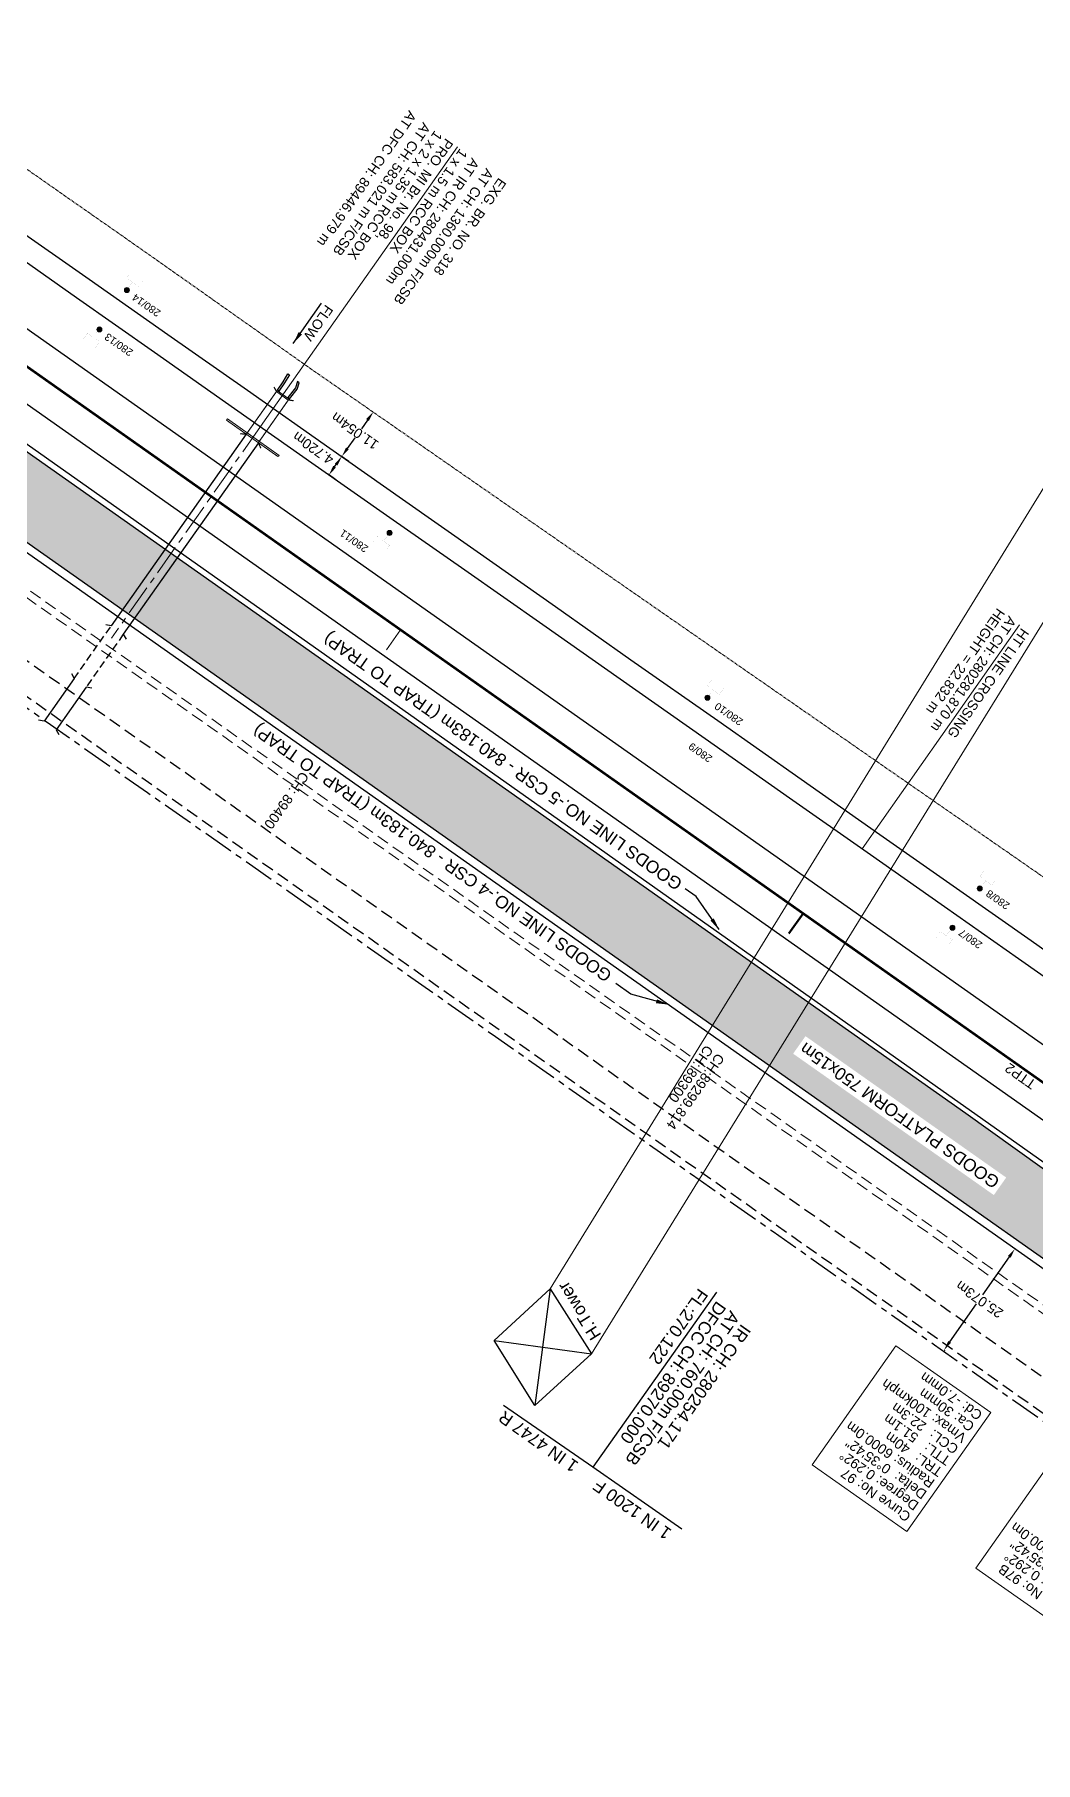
# Model space of a CAD drawing. Header units: metres. Extents: x 658484 to 662957, y 3366848 to 3369569.
# Drawn here: x 660562.3 to 660765.3, y 3367994.3 to 3368345 of the extents above; entities that cross this region are included whole.
import ezdxf
from ezdxf.enums import TextEntityAlignment as Align

# ---------------------------------------------------------------- set-up
doc = ezdxf.new("R2010")
doc.units = ezdxf.units.M
doc.header["$MEASUREMENT"] = 0
doc.linetypes.add('CENTER', pattern=[2, 1.25, -0.25, 0.25, -0.25])
doc.linetypes.add('DASHED', pattern=[0.75, 0.5, -0.25])
doc.layers.get('Defpoints').update_dxf_attribs({"color": 5, "lineweight": 0})
for name, color, linetype in [('05 02 2020 (PRO)', 7, 'Continuous'), ('details$0$05 02 2020 (PRO)CYAN', 7, 'Continuous'), ('DFCC Boundary', 6, 'CENTER'), ('RETAINING_WALL', 7, 'Continuous'), ('TOWER', 7, 'Continuous')]:
    doc.layers.add(name, color=color, linetype=linetype)
for name, color, linetype, lineweight in [('BRIDGE DETAILS PLAN', 7, 'Continuous', 0), ('CULVERT_PARAPET', 7, 'Continuous', 13), ('EXG GRADES IN PLAN', 7, 'Continuous', 0), ('EXISTING BRIDGE DETAILS', 7, 'Continuous', 0), ('Existing IR Track', 7, 'Continuous', 0), ('Existing Railway Boundary', 36, 'CENTER', 0), ('HT & LT DETAILS IN PLAN', 7, 'Continuous', 0), ('NEW DFCC MAIN LINE - SHAMBHU - 05.03.2020$0$Proposed Alignment', 7, 'Continuous', 0), ('NEW DFCC MAIN LINE - SHAMBHU - 05.03.2020$0$Proposed Chainage', 7, 'Continuous', 0), ('OHE MAST', 7, 'Continuous', 0), ('OHE MAST TEXT', 7, 'Continuous', 0), ('Proposed Alignment', 7, 'Continuous', 0), ('Proposed Chainage', 10, 'Continuous', 0), ('Proposed Curve_Details', 10, 'Continuous', 0), ('PROPOSED DFCC TRACK', 1, 'Continuous', 0), ('PROPOSED GRADES IN PLAN', 10, 'Continuous', 0), ('Proposed TPTC Chainages', 10, 'Continuous', 0), ('PWR_LINE', 134, 'POWER', 0), ('TOPO_TEXT', 7, 'Continuous', 13)]:
    doc.layers.add(name, color=color, linetype=linetype, lineweight=lineweight)
doc.styles.add('ARIAL', font='arial.ttf')
doc.styles.add('details$0$PDF Arial', font='arial.ttf')
doc.styles.add('NEW DFCC MAIN LINE - SHAMBHU - 05.03.2020$0$Style-Arial', font='arial.ttf')
doc.styles.add('PDF Arial', font='arial.ttf')
doc.styles.get("Standard").update_dxf_attribs({"font": 'arial.ttf'})
doc.styles.add('Style-Arial', font='arial.ttf')
doc.linetypes.add('POWER', pattern='A,10,-0.2,[131,ltypeshp.shx,S=0.4,R=0,X=-0.2,Y=0],-0.2,[131,ltypeshp.shx,S=0.4,R=180,X=1.2,Y=0],-1.4,[131,ltypeshp.shx,S=0.4,R=0,X=-0.2,Y=0],-0.2,[131,ltypeshp.shx,S=0.4,R=180,X=1.2,Y=0],-1.4,[131,ltypeshp.shx,S=0.4,R=0,X=-0.2,Y=0],-0.2,[131,ltypeshp.shx,S=0.4,R=180,X=1.2,Y=0],-1.2', length=14.8)
doc.dimstyles.new('DIM', dxfattribs={"dimtxt": 2.5, "dimasz": 2.5, "dimexe": 0.18, "dimexo": 0.0625, "dimgap": 0.09, "dimtad": 0, "dimtih": 1, "dimtoh": 1, "dimdec": 3, "dimzin": 0, "dimdsep": 46, "dimtxsty": 'Standard', "dimcen": 0.09, "dimadec": 0, "dimazin": 0, "dimtfac": 1, "dimtdec": 3, "dimtofl": 0, "dimtmove": 0, "dimatfit": 3, "dimfxl": 1, "dimtolj": 1, "dimtzin": 0, "dimarcsym": 0})
doc.dimstyles.new('ISO-25', dxfattribs={"dimtxt": 2.5, "dimasz": 2.5, "dimexe": 1.25, "dimexo": 0.625, "dimtad": 1, "dimtxsty": 'Standard', "dimcen": 2.5, "dimadec": 0, "dimazin": 0, "dimtfac": 1, "dimtmove": 0, "dimatfit": 3, "dimfxl": 1, "dimarcsym": 0})
doc.dimstyles.get("Standard").update_dxf_attribs({"dimtxt": 2.5, "dimasz": 2.5, "dimexe": 0.18, "dimexo": 0.0625, "dimgap": 0.09, "dimtad": 0, "dimtih": 1, "dimtoh": 1, "dimdec": 3, "dimzin": 0, "dimdsep": 46, "dimtxsty": 'Standard', "dimcen": 0.09, "dimadec": 0, "dimazin": 0, "dimtfac": 1, "dimtdec": 3, "dimtofl": 0, "dimtmove": 0, "dimatfit": 3, "dimfxl": 1, "dimtolj": 1, "dimtzin": 0, "dimarcsym": 0})

# ---------------------------------------------------------------- blocks, each defined once
blk = doc.blocks.new('OHE MAST')
h = blk.add_hatch(color=256)
edge = h.paths.add_edge_path()
edge.add_arc((0, 0), 0.514, 0, 360)
at = {"const_width": 0.01, "flags": 128}
for points in [[(1.5, 3.5), (1.5, 2), (-1.5, 2), (-1.5, 3.5)], [(0, 2), (0, 0)]]:
    blk.add_lwpolyline(points, dxfattribs=at)
blk.add_circle((0, 0), 0.514)
blk = doc.blocks.new('*D98')
at = {"layer": 'Defpoints', "color": 0, "linetype": 'ByBlock', "ltscale": 0.5, "transparency": 16777216}
for p in [(660624.64, 3368259.37), (660626.12, 3368258.33), (660623.52, 3368254.63)]:
    blk.add_point(p, dxfattribs=at)
at = {"layer": 'Existing Railway Boundary', "color": 0, "linetype": 'ByBlock', "lineweight": -2, "ltscale": 0.5, "transparency": 16777216}
for p, q in [((660623.19, 3368257.3), (660623.49, 3368257.73)), ((660626.07, 3368258.36), (660624.49, 3368259.47)), ((660623.47, 3368254.67), (660621.9, 3368255.77))]:
    blk.add_line(p, q, dxfattribs=at)
at = {"layer": 'Existing Railway Boundary', "color": 0, "linetype": 'ByBlock', "ltscale": 0.5, "transparency": 16777216}
for points in [[(660622.92, 3368257.49), (660623.47, 3368257.11), (660622.05, 3368255.67)], [(660623.22, 3368257.92), (660623.77, 3368257.54), (660624.64, 3368259.37)]]:
    blk.add_solid(points, dxfattribs=at)
at = {"layer": 'Existing Railway Boundary', "color": 0, "linetype": 'ByBlock', "ltscale": 0.5, "transparency": 16777216, "insert": (660618.85, 3368261.08), "char_height": 2, "attachment_point": 5, "rotation": 145}
blk.add_mtext('\\A1;4.720m', dxfattribs=at)
blk = doc.blocks.new('*D81')
at = {"layer": 'Defpoints', "color": 0, "linetype": 'ByBlock', "ltscale": 0.5, "transparency": 16777216}
for p in [(660631.02, 3368268.39), (660631.02, 3368268.39), (660624.64, 3368259.37)]:
    blk.add_point(p, dxfattribs=at)
at = {"layer": 'Existing Railway Boundary', "color": 0, "linetype": 'ByBlock', "lineweight": -2, "ltscale": 0.5, "transparency": 16777216}
for p, q in [((660630.97, 3368268.43), (660630.87, 3368268.5)), ((660629.86, 3368266.76), (660628.62, 3368264.99)), ((660625.79, 3368261), (660627.33, 3368263.18)), ((660624.59, 3368259.4), (660624.49, 3368259.47))]:
    blk.add_line(p, q, dxfattribs=at)
at = {"layer": 'Existing Railway Boundary', "color": 0, "linetype": 'ByBlock', "ltscale": 0.5, "transparency": 16777216}
for points in [[(660629.59, 3368266.95), (660630.14, 3368266.57), (660631.02, 3368268.39)], [(660625.52, 3368261.19), (660626.07, 3368260.81), (660624.64, 3368259.37)]]:
    blk.add_solid(points, dxfattribs=at)
at = {"layer": 'Existing Railway Boundary', "color": 0, "linetype": 'ByBlock', "ltscale": 0.5, "transparency": 16777216, "insert": (660627.31, 3368264.55), "char_height": 2, "attachment_point": 5, "rotation": 145}
blk.add_mtext('\\A1;11.054m', dxfattribs=at)
blk = doc.blocks.new('*D101')
at = {"layer": 'Defpoints', "color": 0, "linetype": 'Continuous', "ltscale": 0.5, "transparency": 16777216}
for p in [(660761.18, 3368098.58), (660746.81, 3368078.04), (660746.81, 3368078.04)]:
    blk.add_point(p, dxfattribs=at)
at = {"layer": 'DFCC Boundary', "color": 0, "linetype": 'Continuous', "lineweight": -2, "ltscale": 0.5, "transparency": 16777216}
for p, q in [((660760.04, 3368096.94), (660754.63, 3368089.22)), ((660761.23, 3368098.55), (660761.33, 3368098.48)), ((660747.95, 3368079.68), (660753.36, 3368087.4)), ((660746.86, 3368078), (660746.95, 3368077.94))]:
    blk.add_line(p, q, dxfattribs=at)
at = {"layer": 'DFCC Boundary', "color": 0, "linetype": 'Continuous', "ltscale": 0.5, "transparency": 16777216}
for points in [[(660759.76, 3368097.13), (660760.31, 3368096.75), (660761.18, 3368098.58)], [(660747.68, 3368079.87), (660748.23, 3368079.49), (660746.81, 3368078.04)]]:
    blk.add_solid(points, dxfattribs=at)
at = {"layer": 'DFCC Boundary', "color": 0, "linetype": 'Continuous', "ltscale": 0.5, "transparency": 16777216, "insert": (660754, 3368088.31), "char_height": 2, "attachment_point": 5, "rotation": 145}
blk.add_mtext('\\A1;25.073m', dxfattribs=at)

msp = doc.modelspace()

# ---------------------------------------------------------------- hatches: boundary and pattern name
at = {"layer": 'details$0$05 02 2020 (PRO)CYAN', "lineweight": 15}
h = msp.add_hatch(dxfattribs=at)
h.set_pattern_fill('ANSI36', color=5, scale=10, angle=340)
h.set_pattern_definition([(169.818733, (0, 0), (-2.37400811194, -0.8436478735), [3.125, -0.625, 0, -0.625])])
edge = h.paths.add_edge_path()
edge.add_line((660941.4752, 3367979.8422), (660946.0845, 3367986.3809))
edge.add_line((660946.0845, 3367986.3809), (660751.2148, 3368126.0334))
edge.add_line((660751.2148, 3368126.0334), (660334.1594, 3368420.0295))
edge.add_line((660334.1594, 3368420.0295), (660329.5247, 3368413.4549))
edge.add_line((660329.5247, 3368413.4549), (660376.1974, 3368374.3697))
edge.add_arc((660731.452, 3368798.5885), 553.324, 230.056102, 234.818733)
edge.add_line((660412.646, 3368346.3383), (660864.2472, 3368027.9898))
edge.add_arc((661184.0188, 3368481.6098), 555, 234.818733, 238.986453)
edge.add_line((660898.0602, 3368005.9496), (660941.4752, 3367979.8422))

# ---------------------------------------------------------------- linework, layer by layer
at = {"color": 1, "linetype": 'DASHED', "ltscale": 5}
msp.add_line((660868.0289, 3367993.8251), (659696.1224, 3368820.6022), dxfattribs=at)
at = {"layer": '05 02 2020 (PRO)', "color": 1}
for points in [[(660700.6351, 3368089.7773), (660675.5977, 3368054.2566)], [(660693.6086, 3368041.6777), (660675.5977, 3368054.2566), (660657.4658, 3368066.7463)]]:
    msp.add_lwpolyline(points, dxfattribs=at)
at = {"layer": 'BRIDGE DETAILS PLAN', "color": 7, "linetype": 'Continuous', "lineweight": 0, "flags": 128}
msp.add_lwpolyline([(660648.1114, 3368322.2212), (660608.1437, 3368265.435)], dxfattribs=at)
at = {"layer": 'BRIDGE DETAILS PLAN', "color": 1, "linetype": 'CENTER', "lineweight": 15, "ltscale": 5}
msp.add_lwpolyline([(660608.1437, 3368265.435), (660577.9306, 3368222.5081)], dxfattribs=at)
at = {"layer": 'CULVERT_PARAPET', "linetype": 'Continuous'}
msp.add_polyline3d([(660613.793, 3368270.783, 270.451), (660611.401, 3368272.565, 270.439), (660611.551, 3368272.775, 270.442), (660613.943, 3368270.993, 270.442)], close=True, dxfattribs=at)
msp.add_polyline3d([(660601.288, 3368266.724, 270.414), (660601.469, 3368267.01, 270.422), (660611.923, 3368259.559, 270.397), (660611.707, 3368259.358, 270.395), (660601.288, 3368266.724, 270.414)], dxfattribs=at)
at = {"layer": 'DFCC Boundary', "lineweight": 25, "ltscale": 5, "flags": 128}
msp.add_lwpolyline([(661229.1063, 3367732.32), (661214.8857, 3367742.4018), (661173.6299, 3367772.878), (661152.9527, 3367788.4838), (661121.1362, 3367812.4679), (661100.6465, 3367827.6376), (661069.9032, 3367850.0506), (661053.8374, 3367861.5627), (661040.4053, 3367871.0467), (661022.9528, 3367883.3904), (661002.4819, 3367897.7615), (660980.2427, 3367913.3791), (660945.2165, 3367938.0098), (660918.1844, 3367956.9475), (660898.8677, 3367970.505), (660860.2625, 3367997.6584), (660805.7106, 3368036.2266), (660785.7724, 3368050.2804), (660774.0349, 3368058.5538), (660757.6449, 3368070.0484), (660744.8638, 3368079.0283), (660728.4795, 3368090.4898), (660712.1364, 3368102.0095), (660695.7602, 3368113.5235), (660679.3839, 3368125.0376), (660655.8232, 3368141.5866), (660629.3754, 3368160.1706), (660606.569, 3368176.1794), (660585.269, 3368191.0852), (660565.5646, 3368204.9161), (660548.4413, 3368216.9566), (660532.0845, 3368228.4569), (660515.714, 3368239.9378), (660499.6738, 3368251.1858), (660491.1485, 3368257.166), (660482.4288, 3368263.2831), (660474.7916, 3368268.6663), (660465.5027, 3368275.2138), (660450.303, 3368285.8694), (660433.4166, 3368297.743), (660421.6071, 3368306.038), (660409.3449, 3368314.6813), (660400.9167, 3368320.5929), (660392.9744, 3368326.1622), (660376.6175, 3368337.6625), (660359.872, 3368349.4367), (660352.052, 3368354.8906), (660335.7089, 3368366.4104), (660319.3326, 3368377.9244), (660294.6116, 3368395.2622), (660278.424, 3368406.6723), (660267.697, 3368414.2334), (660255.1547, 3368423.0159), (660245.7103, 3368429.673), (660229.1692, 3368441.3323), (660213.2961, 3368452.5207), (660197.2171, 3368463.7961), (660181.1071, 3368475.1515), (660164.4897, 3368486.7773), (660147.7557, 3368498.4853), (660131.5292, 3368509.9229), (660116.0047, 3368520.8074), (660099.8558, 3368532.1902), (660081.8063, 3368544.8645), (660064.4306, 3368557.1021), (660046.6204, 3368569.6938), (660016.3309, 3368590.3717)], dxfattribs=at)
at = {"layer": 'Existing IR Track', "lineweight": 25, "flags": 128}
for points in [[(660557.6795, 3368306.4144), (660573.4322, 3368295.3458), (660589.3544, 3368284.1581), (660605.4994, 3368272.8129), (660622.1947, 3368261.0811), (660636.9876, 3368250.7047), (660652.0739, 3368240.1224), (660667.9719, 3368228.9295), (660683.3017, 3368218.1366), (660700.9048, 3368205.7747), (660717.818, 3368193.8973), (660733.7922, 3368182.686), (660749.3426, 3368171.7724), (660764.4774, 3368161.1228), (660779.307, 3368150.6877)], [(660555.067, 3368302.7173), (660570.8356, 3368291.6561), (660586.6597, 3368280.556), (660602.901, 3368269.1249), (660619.2335, 3368257.6298), (660634.3976, 3368247.0237), (660649.6179, 3368236.3784), (660665.4059, 3368225.2849), (660681.1093, 3368214.2507), (660698.3437, 3368202.1397), (660715.4865, 3368190.0932), (660731.2276, 3368179.0426), (660746.9302, 3368168.019), (660761.9105, 3368157.4786), (660776.8309, 3368146.9803)]]:
    msp.add_lwpolyline(points, dxfattribs=at)
at = {"layer": 'Existing Railway Boundary', "ltscale": 0.5, "flags": 128}
msp.add_lwpolyline([(661261.7891, 3367825.266), (661056.265, 3367974.075), (660993.301, 3368017.793), (660936.05, 3368056.271), (660878.069, 3368096.898), (660619.115, 3368276.641), (660585.57, 3368300.327), (660527.021, 3368341.267), (660475.796, 3368378.834), (660472.525, 3368381.207), (660354.292, 3368462.605), (660294.488, 3368503.833), (660263.456, 3368528.086), (660239.049, 3368541.658), (660181.559, 3368585.221), (660122.552, 3368626.428), (660067.615, 3368665.39), (660038.774, 3368685.67), (660013.248, 3368703.186), (659738.162, 3368894.558), (659689.517, 3368933.836), (659629.745, 3368974.06), (659574.708, 3369013.277), (659518.309, 3369050.492), (659464.579, 3369090.051), (659349.668, 3369170.723), (659290.065, 3369211.752), (659242.569, 3369244.656), (659188.19, 3369284.473), (659129.796, 3369327.676), (659081.69, 3369359.821), (659031.063, 3369397.024), (658979.264, 3369433.353), (658865.974, 3369516.982), (658857.3876, 3369522.8689)], dxfattribs=at)
at = {"layer": 'HT & LT DETAILS IN PLAN', "lineweight": 13, "flags": 128}
msp.add_lwpolyline([(660730.2067, 3368179.7592), (660762.11, 3368225.2042)], dxfattribs=at)
at = {"layer": 'NEW DFCC MAIN LINE - SHAMBHU - 05.03.2020$0$Proposed Alignment', "color": 1, "lineweight": 30, "const_width": 0.5, "flags": 128}
msp.add_lwpolyline([(661839.7178, 3367359.9094), (660850.004, 3368073.0882), (660845.9474, 3368076.0112), (660841.8905, 3368078.9338), (660837.833, 3368081.8556), (660833.7746, 3368084.7761), (660829.715, 3368087.6949), (660825.6538, 3368090.6115), (660821.5909, 3368093.5257), (660817.5257, 3368096.4369, 0.00092912), (660799.367, 3368109.3792), (660795.2888, 3368112.272), (660791.2085, 3368115.1619), (660787.1264, 3368118.0491), (660783.0428, 3368120.9343), (660778.958, 3368123.8177), (660774.8723, 3368126.6999), (660770.786, 3368129.5812), (660766.6993, 3368132.4621), (658836.4331, 3369493.1703)], format="xyb", dxfattribs=at)
at = {"layer": 'NEW DFCC MAIN LINE - SHAMBHU - 05.03.2020$0$Proposed Chainage', "color": 1, "linetype": 'Continuous', "lineweight": 0, "flags": 128}
msp.add_lwpolyline([(660715.2674, 3368162.6007), (660718.1482, 3368166.6874)], dxfattribs=at)
at = {"layer": 'Proposed Alignment', "color": 1, "lineweight": -3}
msp.add_lwpolyline([(660786.6736, 3368126.0284), (660039.428, 3368652.7864)], dxfattribs=at)
at = {"layer": 'Proposed Alignment', "color": 1, "lineweight": -3, "flags": 128}
msp.add_lwpolyline([(661249.6746, 3367777.3855), (660830.1502, 3368079.691, 0.0025958), (660779.4185, 3368115.8491), (660032.2152, 3368642.5773)], format="xyb", dxfattribs=at)
at = {"layer": 'Proposed Alignment', "color": 5, "lineweight": -3, "flags": 128}
msp.add_lwpolyline([(660792.1829, 3368098.3129), (660298.5312, 3368447.1956)], dxfattribs=at)
at = {"layer": 'Proposed Alignment', "color": 5, "lineweight": -3}
for points in [[(660294.0498, 3368440.9766), (660375.1214, 3368373.0847, 0.02078389), (660411.6804, 3368344.9685), (660864.322, 3368025.8865, 0.01818712), (660898.1351, 3368003.8462), (660979.4298, 3367954.9733)], [(660941.4752, 3367979.8422), (660946.0845, 3367986.3809), (660751.2148, 3368126.0334), (660334.1594, 3368420.0295), (660329.5247, 3368413.4549), (660376.1974, 3368374.3697, 0.02078389), (660412.646, 3368346.3383), (660864.2472, 3368027.9898, 0.01818712), (660898.0602, 3368005.9496), (660941.4752, 3367979.8422)]]:
    msp.add_lwpolyline(points, format="xyb", dxfattribs=at)
at = {"layer": 'Proposed Chainage', "lineweight": 0, "flags": 128}
for points in [[(660633.6863, 3368220.1099), (660636.5671, 3368224.1966)], [(660715.4196, 3368162.4934), (660718.3004, 3368166.5801)], [(660715.4196, 3368162.4934), (660718.3004, 3368166.5801)]]:
    msp.add_lwpolyline(points, dxfattribs=at)
at = {"layer": 'Proposed Curve_Details'}
for points in [[(660739.2647, 3368041.203), (660720.0403, 3368054.7549), (660737.0497, 3368078.8841), (660756.2741, 3368065.3322)], [(660772.6976, 3368020.0732), (660753.2719, 3368033.7671), (660768.9527, 3368056.0115), (660788.3784, 3368042.3176)]]:
    msp.add_lwpolyline(points, close=True, dxfattribs=at)
at = {"layer": 'PROPOSED DFCC TRACK', "color": 5, "linetype": 'DASHED', "lineweight": 13, "ltscale": 5}
msp.add_line((660407.3591, 3368338.8385), (660794.4824, 3368065.9426), dxfattribs=at)
at = {"layer": 'PROPOSED DFCC TRACK', "linetype": 'Continuous', "lineweight": 30}
for p, q in [((660577.8805, 3368225.0119, 270.4067), (660576.7679, 3368225.2132, 270.4067)), ((660580.3266, 3368223.2889, 270.451), (660580.8898, 3368222.3084, 270.451))]:
    msp.add_line(p, q, dxfattribs=at)
at = {"layer": 'PROPOSED DFCC TRACK', "linetype": 'DASHED', "lineweight": 30, "ltscale": 3}
for p, q in [((660570.362, 3368214.3197, 270.4067), (660577.8971, 3368225.0089, 270.4067)), ((660580.3266, 3368223.2889, 270.451), (660572.8069, 3368212.5911, 270.451))]:
    msp.add_line(p, q, dxfattribs=at)
at = {"layer": 'PROPOSED DFCC TRACK', "color": 5, "linetype": 'DASHED', "lineweight": 13, "ltscale": 5}
msp.add_lwpolyline([(660290.1976, 3368436.3766), (660371.2691, 3368368.4847, 0.02078389), (660408.2234, 3368340.0645), (660795.3838, 3368067.1424)], format="xyb", dxfattribs=at)
at = {"layer": 'PROPOSED DFCC TRACK', "color": 7, "linetype": 'Continuous', "const_width": 0.25, "flags": 128}
for points in [[(660604.0405, 3368263.9981), (660605.2729, 3368263.9009), (660611.4078, 3368272.5676), (660610.8878, 3368273.4826)], [(660608.2263, 3368261.0482), (660607.7206, 3368262.1763), (660613.8215, 3368270.8669), (660614.8581, 3368270.6846)]]:
    msp.add_lwpolyline(points, dxfattribs=at)
at = {"layer": 'PROPOSED DFCC TRACK', "linetype": 'Continuous', "lineweight": 30}
for points, elevation in [([(660605.2757, 3368263.9048), (660577.8805, 3368225.0119)], 270.4067), ([(660607.7206, 3368262.1763), (660580.3285, 3368223.2876)], 270.451)]:
    msp.add_lwpolyline(points, dxfattribs=dict(at, elevation=elevation))
at = {"layer": 'PROPOSED DFCC TRACK', "linetype": 'Continuous', "lineweight": 30, "flags": 128}
for points, elevation in [([(660569.8011, 3368215.3014), (660570.362, 3368214.3197), (660564.2571, 3368205.6583), (660563.1444, 3368205.8596)], 270.4067), ([(660573.9191, 3368212.3872), (660572.8069, 3368212.5911), (660566.702, 3368203.9297), (660567.2652, 3368202.9493)], 270.451)]:
    msp.add_lwpolyline(points, dxfattribs=dict(at, elevation=elevation))
at = {"layer": 'PWR_LINE'}
for p, q in [((660787.798, 3368286.856, 271.893), (660666.923, 3368090.42, 269.684)), ((660675.293, 3368077.28, 268.882), (660796.975, 3368274.494, 271.428))]:
    msp.add_line(p, q, dxfattribs=at)
at = {"layer": 'RETAINING_WALL', "linetype": 'Continuous'}
for points in [[(660614.015, 3368275.95, 268.817), (660613.032, 3368274.331, 268.962), (660611.88, 3368272.631, 269.716), (660611.593, 3368272.814, 269.857), (660612.745, 3368274.514, 269.103), (660613.728, 3368276.133, 268.958)], [(660615.69, 3368274.623, 268.596), (660615.275, 3368273.304, 268.945), (660613.72, 3368271.355, 269.664), (660614.037, 3368271.069, 269.851), (660615.592, 3368273.018, 269.132), (660616.007, 3368274.337, 268.783)]]:
    msp.add_polyline3d(points, close=True, dxfattribs=at)
at = {"layer": 'TOWER', "linetype": 'Continuous'}
msp.add_polyline3d([(660655.535, 3368079.993, 267.915), (660666.923, 3368090.42, 269.684), (660675.293, 3368077.28, 268.882), (660663.8305, 3368066.7848, 268.882)], close=True, dxfattribs=at)
for points in [[(660666.923, 3368090.42, 269.684), (660663.8305, 3368066.7848, 268.882)], [(660655.535, 3368079.993, 267.915), (660675.293, 3368077.28, 268.882)]]:
    msp.add_polyline3d(points, dxfattribs=at)

# ---------------------------------------------------------------- block references
at = {"layer": 'OHE MAST', "color": 2}
for p, rotation in [((660581.068, 3368293.149), 323.390831856612), ((660575.474, 3368285.154), 143.390831856612), ((660634.348, 3368243.856), 143.390831856612), ((660698.801, 3368210.428), 323.390831856612), ((660754.042, 3368171.697), 323.390831856612), ((660748.496, 3368163.739), 143.390831856612)]:
    msp.add_blockref('OHE MAST', p, dxfattribs=dict(at, rotation=rotation))

# ---------------------------------------------------------------- texts
at = {"layer": '05 02 2020 (PRO)', "color": 1, "style": 'PDF Arial'}
for s, height, rotation, p in [('FL:270.122 ', 2.507064, 234.82122, (660697.0583, 3368090.7277)), ('DFCC CH: 89270.000 ', 2.507064, 234.82122, (660700.7116, 3368088.1526)), ('1 IN 4747 R ', 2.507072, 144.82122, (660672.8619, 3368055.0797)), ('1 IN 1200 F ', 2.507072, 144.82122, (660691.7418, 3368041.4228))]:
    msp.add_text(s, height=height, rotation=rotation, dxfattribs=at).set_placement(p)
at = {"layer": 'BRIDGE DETAILS PLAN', "color": 1, "style": 'ARIAL'}
for s, p in [('AT DFC CH: 89446.979 m', (660638.2911, 3368329.7379)), ('AT CH: 583.021 m F/CSB', (660641.1522, 3368327.3346)), ('1 x 2 x 1.35 m RCC BOX', (660643.5498, 3368325.6778)), ('PRO. MI Br. No. 98,', (660645.7409, 3368324.1097))]:
    msp.add_text(s, height=2, rotation=235, dxfattribs=at).set_placement(p)
at = {"layer": 'BRIDGE DETAILS PLAN', "style": 'ARIAL'}
for s, p in [('AT IR CH: 280431.000m', (660651.0387, 3368320.1257)), ('1 x 1.5 m RCC BOX ', (660648.6347, 3368322.0073)), ('AT CH: 1360.000m F/CSB', (660653.9442, 3368318.0153)), ('EXG. BR. NO. 318', (660656.5099, 3368316.0786))]:
    msp.add_text(s, height=2, rotation=235, dxfattribs=at).set_placement(p)
at = {"layer": 'details$0$05 02 2020 (PRO)CYAN', "color": 5, "style": 'details$0$PDF Arial'}
for s, p in [('GOODS LINE NO.-5 CSR - 840.183m (TRAP TO TRAP)', (660693.9651, 3368173.2028)), ('GOODS LINE NO.-4 CSR - 840.183m (TRAP TO TRAP)', (660679.6621, 3368154.5902))]:
    msp.add_text(s, height=2.507069, rotation=144.82122, dxfattribs=at).set_placement(p)
at = {"layer": 'EXISTING BRIDGE DETAILS'}
msp.add_text('FLOW', height=2, rotation=234.709864, dxfattribs=at).set_placement((660621.3952, 3368290.3434))
at = {"layer": 'HT & LT DETAILS IN PLAN', "style": 'Style-Arial'}
for s, p in [('HEIGHT = 22.832 m', (660757.6381, 3368228.7488)), ('AT CH: 280281.870 m', (660759.9625, 3368227.1616)), ('HT LINE CROSSING', (660762.5199, 3368224.709))]:
    msp.add_text(s, height=2, rotation=234.930328, dxfattribs=at).set_placement(p)
at = {"layer": 'NEW DFCC MAIN LINE - SHAMBHU - 05.03.2020$0$Proposed Chainage', "color": 1, "lineweight": 0, "char_height": 2, "attachment_point": 4, "rotation": 234.818733, "line_spacing_factor": 0.6, "style": 'NEW DFCC MAIN LINE - SHAMBHU - 05.03.2020$0$Style-Arial'}
for s, insert in [('CH:89299.814', (660701.5688, 3368137.8692)), ('CH: 89300', (660699.2973, 3368139.5293))]:
    msp.add_mtext(s, dxfattribs=dict(at, insert=insert))
at = {"layer": 'OHE MAST TEXT', "style": 'ARIAL'}
for s, p in [('280/14', (660585.0003, 3368290.0527)), ('280/13', (660579.4063, 3368282.0577)), ('280/11', (660627.1084, 3368242.2291)), ('280/10', (660703.1296, 3368207.0939)), ('280/9', (660697.366, 3368199.2946)), ('280/8', (660757.7035, 3368169.4281)), ('280/7', (660752.1575, 3368161.4701))]:
    msp.add_text(s, height=1.5, rotation=145, dxfattribs=at).set_placement(p, align=Align.MIDDLE_CENTER)
at = {"layer": 'Proposed Chainage', "lineweight": 0, "insert": (660617.274, 3368195.0413), "char_height": 2, "attachment_point": 4, "rotation": 234.818733, "line_spacing_factor": 0.6, "style": 'Style-Arial'}
msp.add_mtext('CH: 89400', dxfattribs=at)
at = {"layer": 'Proposed Curve_Details', "insert": (660754.8004, 3368065.2877), "char_height": 2, "width": 23.357389, "attachment_point": 7, "rotation": 144.818733, "line_spacing_factor": 0.84, "style": 'Style-Arial'}
msp.add_mtext('Curve No: 97\\PDegree: 0.292%%D\\PDelta:  0%%D35\'42"\\PRadius: 6000.0m\\PTRL:^I40m\\PTTL: ^I51.1m\\PCCL: ^I22.3m\\PVmax: 100kmph\\PCa: 30mm\\PCd: -7.0mm', dxfattribs=at)
at = {"layer": 'Proposed Curve_Details', "insert": (660786.6169, 3368042.5103), "char_height": 2, "attachment_point": 7, "rotation": 144.818733, "line_spacing_factor": 0.84, "style": 'Style-Arial'}
msp.add_mtext('Curve No: 97B\\PDegree: 0.292%%D\\PDelta:  0%%D35\'42"\\PRadius: 6000.0m\\PTL: 31.2m\\PCL: 62.3m\\PVmax: 55kmph\\PCa: 0mm\\PCd: 6.9mm', dxfattribs=at)
at = {"layer": 'PROPOSED GRADES IN PLAN', "linetype": 'Continuous', "lineweight": 0, "insert": (660704.4893, 3368085.4926), "char_height": 2.5, "attachment_point": 4, "rotation": 234.818733, "line_spacing_factor": 1.08, "style": 'Style-Arial'}
msp.add_mtext('AT CH: 760.00m F/CSB', dxfattribs=at)
at = {"layer": 'PROPOSED GRADES IN PLAN', "color": 7, "linetype": 'Continuous', "lineweight": 0, "insert": (660706.7554, 3368082.7688), "char_height": 2.5, "attachment_point": 4, "rotation": 234.818733, "line_spacing_factor": 1.08, "style": 'Style-Arial'}
msp.add_mtext('IR CH: 280254.171', dxfattribs=at)
at = {"layer": 'Proposed TPTC Chainages', "linetype": 'Continuous', "lineweight": 0, "insert": (660765.088, 3368131.6464), "char_height": 2, "attachment_point": 4, "rotation": 144.818733, "line_spacing_factor": 0.6, "style": 'ARIAL'}
msp.add_mtext('\\pxsm1;TTP2', dxfattribs=at)
at = {"layer": 'TOPO_TEXT'}
msp.add_text('H.Tower', height=2.5, rotation=122.131151, dxfattribs=at).set_placement((660677.3717, 3368081.05))

# ---------------------------------------------------------------- dimensions: what is measured, and where the dimension line sits
at = {"layer": 'DFCC Boundary', "linetype": 'Continuous', "ltscale": 0.5}
dim = msp.add_aligned_dim(p1=(660761.1829, 3368098.5821), p2=(660746.8073, 3368078.0399), distance=0, dimstyle='DIM', override={"dimtxt": 2, "dimasz": 2, "dimtad": 3, "dimpost": 'm'}, dxfattribs=at)
dim.commit()
dim.dimension.update_dxf_attribs({"geometry": '*D101', "text_midpoint": (660753.9951, 3368088.311), "text_rotation": 145})
at = {"layer": 'Existing Railway Boundary', "color": 7, "linetype": 'ByBlock', "ltscale": 0.5}
dim = msp.add_linear_dim(base=(660631.0187, 3368268.3942), p1=(660624.6409, 3368259.3652), p2=(660631.0187, 3368268.3942), angle=54.763773, dimstyle='DIM', override={"dimtxt": 2, "dimasz": 2, "dimpost": 'm', "dimtmove": 2}, dxfattribs=at)
dim.commit()
dim.dimension.update_dxf_attribs({"geometry": '*D81', "text_midpoint": (660627.3124, 3368264.5485), "dimtype": 161, "text_rotation": 145})
dim = msp.add_linear_dim(base=(660624.6409, 3368259.3652), p1=(660623.5233, 3368254.6294), p2=(660626.1183, 3368258.3289), angle=54.95254, text='4.720m', dimstyle='DIM', override={"dimtxt": 2, "dimasz": 2, "dimpost": 'm', "dimtmove": 2}, dxfattribs=at)
dim.commit()
dim.dimension.update_dxf_attribs({"geometry": '*D98', "text_midpoint": (660618.8457, 3368261.0837), "dimtype": 161, "text_rotation": 145})

# ---------------------------------------------------------------- leaders
at = {"color": 7, "lineweight": 15}
msp.add_leader([(660614.7909, 3368282.3333), (660620.5487, 3368290.5011)], dimstyle='ISO-25', override={"dimscale": 1, "dimasz": 2.5, "dimtad": 0}, dxfattribs=at)
at = {"layer": 'EXG GRADES IN PLAN', "color": 5}
for points, override in [([(660701.1855, 3368163.3513), (660696.5056, 3368170.0825), (660694.2902, 3368171.644)], {"dimgap": 0.09, "dimtad": 0, "dimaunit": 1, "dimadec": 4}), ([(660690.886, 3368148.1473), (660683.2434, 3368150.2666), (660680.2333, 3368152.3886)], {"dimaunit": 1, "dimadec": 4})]:
    msp.add_leader(points, dimstyle='Standard', override=override, dxfattribs=at)

# ---------------------------------------------------------------- next in the draw order: wipeouts: each hides what was drawn before it
msp.add_wipeout([(660759.4127, 3368113.0367), (660718.7043, 3368141.7307), (660716.1985, 3368138.1758), (660756.9069, 3368109.4818)]).dxf.layer = 'details$0$05 02 2020 (PRO)CYAN'

# ---------------------------------------------------------------- next in the draw order: linework, layer by layer
at = {"color": 1, "linetype": 'DASHED', "ltscale": 5}
msp.add_lwpolyline([(660330.1136, 3368414.2902), (660311.4977, 3368427.4132, 0.41421356), (660294.7757, 3368424.5191), (660292.7797, 3368421.6877, 0.41410239), (660295.67, 3368404.9683), (660945.7278, 3367946.3518)], format="xyb", dxfattribs=at)

# ---------------------------------------------------------------- next in the draw order: texts
at = {"layer": 'details$0$05 02 2020 (PRO)CYAN', "color": 5, "style": 'details$0$PDF Arial'}
msp.add_text('GOODS PLATFORM 750x15m', height=2.507069, rotation=144.82122, dxfattribs=at).set_placement((660758.3176, 3368112.6827))

doc.saveas('drawing.dxf')
